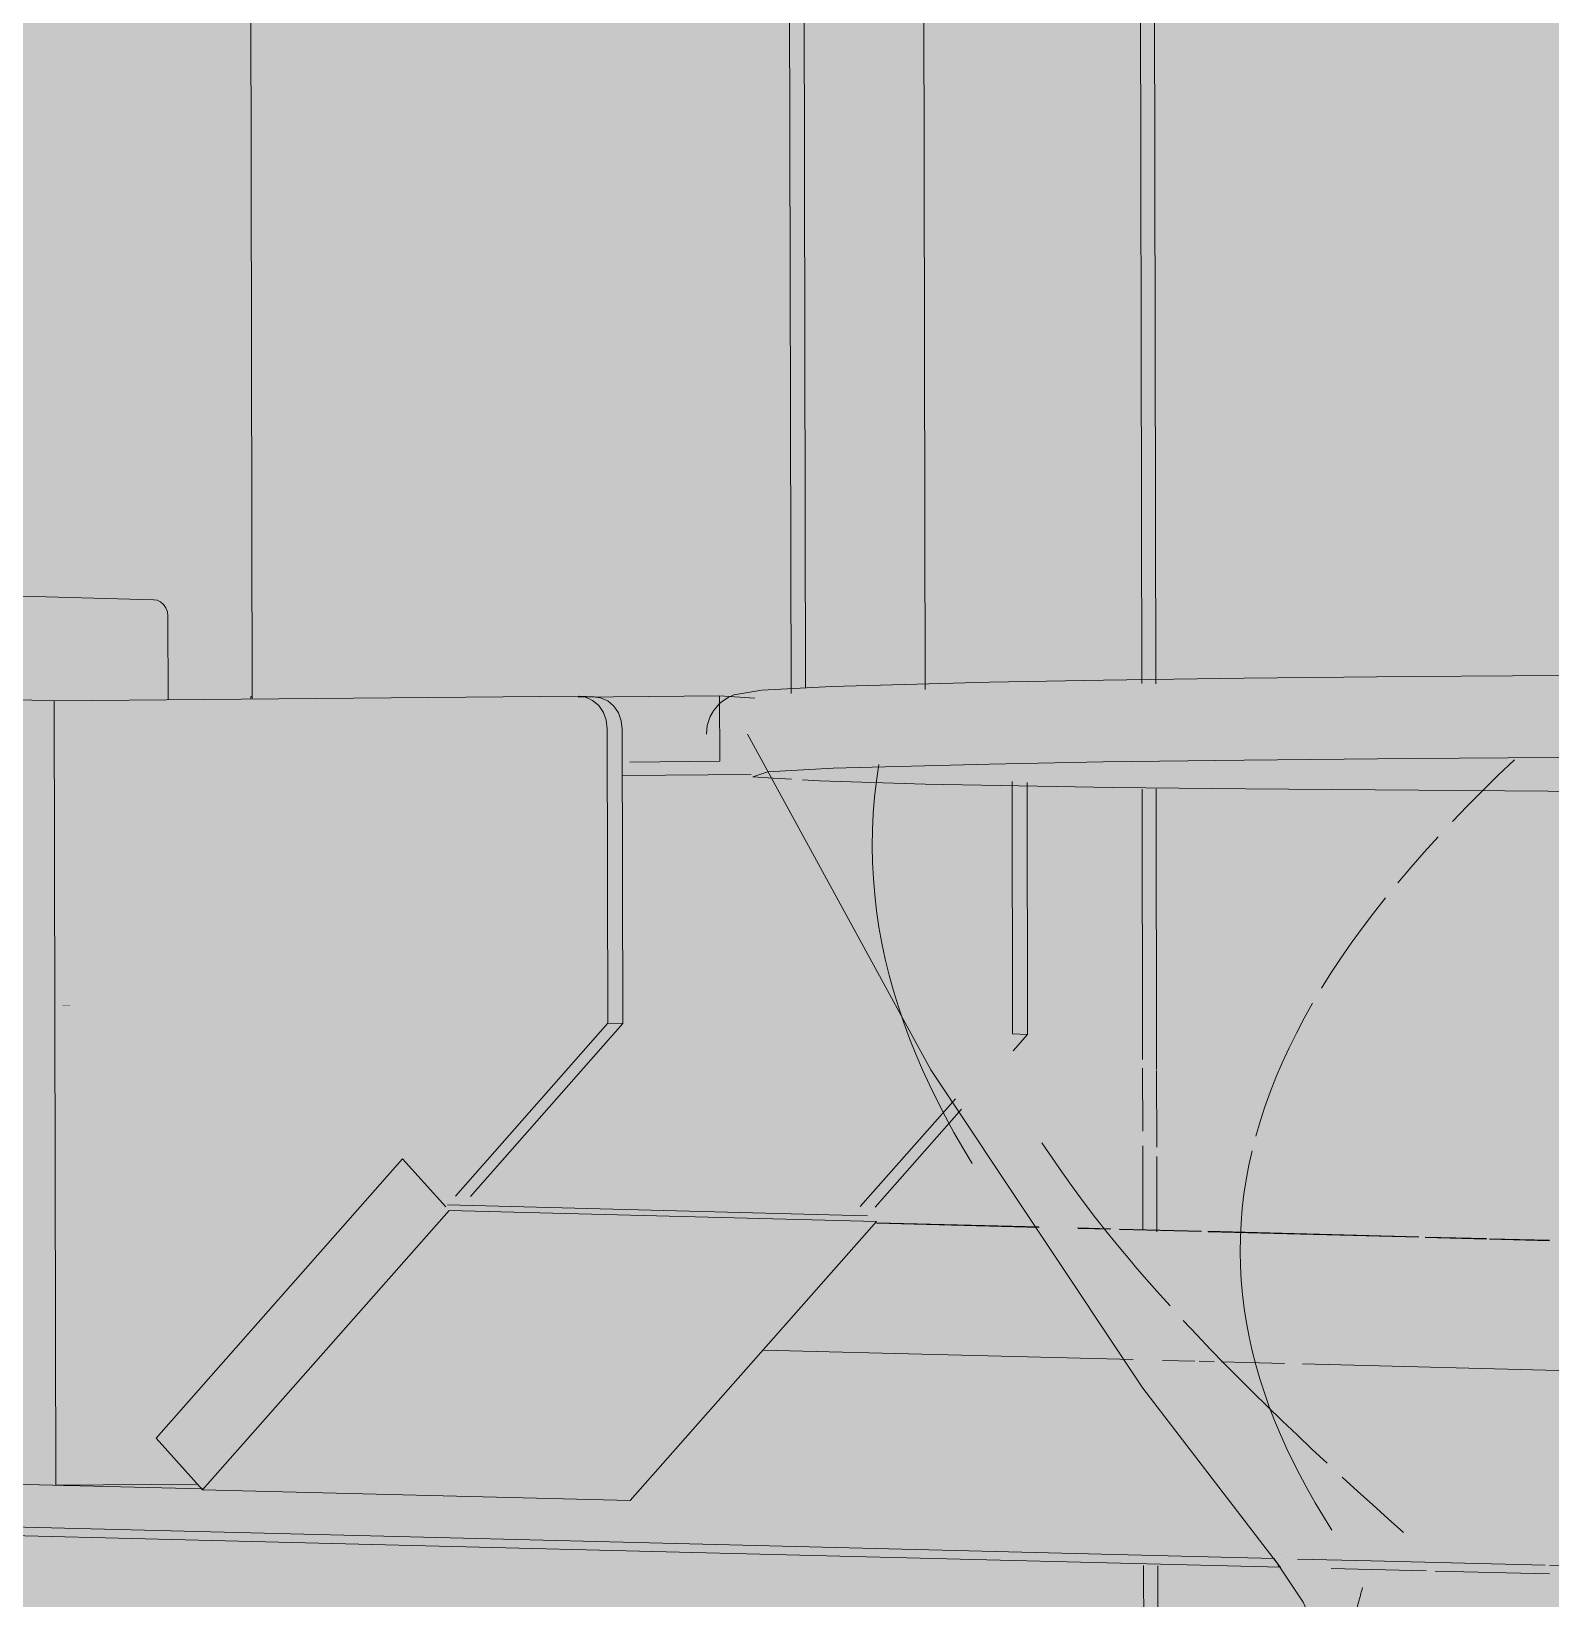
# Model space of a CAD drawing. Header units: inches. Extents: x 30764 to 30770, y -4780 to 4478.
# Drawn here: x 30764.263993 to 30764.267368, y -164.999845 to -164.996362 of the extents above; entities that cross this region are included whole.
import ezdxf

# ---------------------------------------------------------------- set-up
doc = ezdxf.new("R2010")
doc.units = ezdxf.units.IN
doc.header["$MEASUREMENT"] = 0
for name, color, linetype, lineweight in [('A-GLAZ-CURT', 52, 'Continuous', 9), ('A-WALL-PATT', 111, 'Continuous', 13), ('L-SITE-WALL', 31, 'Continuous', 13), ('Q-SPCQ', 91, 'Continuous', 9)]:
    doc.layers.add(name, color=color, linetype=linetype, lineweight=lineweight)

# ---------------------------------------------------------------- blocks, each defined once
blk = doc.blocks.new('FP_2-Entrance - Clinic')
at = {"layer": 'A-WALL-PATT', "lineweight": 9}
for p, q in [((30764.26645080064, -164.9931999324183), (30764.2664602173, -164.9978112097835)), ((30764.26648193502, -164.9931996020775), (30764.26649135822, -164.9978120739854)), ((30764.26646069689, -164.9980460652212), (30764.2664619228, -164.9986463754208)), ((30764.26649183527, -164.9980455717317), (30764.26649310843, -164.9986687628859)), ((30764.26646196276, -164.9986659452428), (30764.26646224905, -164.9988061397566)), ((30764.26649311407, -164.9986715187712), (30764.26649346087, -164.99884125817)), ((30764.26646231571, -164.9988387832801), (30764.26646269375, -164.9990239014193)), ((30764.26649350371, -164.9988622387307), (30764.26649384536, -164.9990294646551)), ((30764.26646421938, -164.9997709934671), (30764.26647571487, -165.0054002572338)), ((30764.26649536187, -164.9997717701899), (30764.26650686182, -165.0054007597641))]:
    blk.add_line(p, q, dxfattribs=at)
blk = doc.blocks.new('FP_8-Entrance - Clinic')
at = {"layer": 'Q-SPCQ'}
for p, q in [((30764.26728796064, -164.9979808213044), (30764.26725199652, -164.9980152291137)), ((30764.26725199652, -164.9980152291137), (30764.26721703746, -164.9980495575744)), ((30764.26721703746, -164.9980495575744), (30764.26718309724, -164.9980838065541)), ((30764.26718309724, -164.9980838065541), (30764.26715018909, -164.9981179759238)), ((30764.26708751827, -164.9981860753323), (30764.26705777859, -164.9982200051273)), ((30764.26711832547, -164.9981520655575), (30764.26708751827, -164.9981860753323)), ((30764.26705777859, -164.9982200051273), (30764.2670291168, -164.9982538548239)), ((30764.26700154277, -164.998287624306), (30764.26697506543, -164.9983213134584)), ((30764.26697506543, -164.9983213134584), (30764.26694969322, -164.9983549221683)), ((30764.26694969322, -164.9983549221683), (30764.26692543359, -164.9983884503231)), ((30764.26692543359, -164.9983884503231), (30764.26690229352, -164.9984218978122)), ((30764.26690229352, -164.9984218978122), (30764.26688027911, -164.9984552645248)), ((30764.26688027911, -164.9984552645248), (30764.26685939579, -164.9984885503511)), ((30764.26683964824, -164.9985217551813), (30764.26682104039, -164.9985548789056)), ((30764.26682104039, -164.9985548789056), (30764.26680357538, -164.9985879214136)), ((30764.26680357538, -164.9985879214136), (30764.26678725572, -164.9986208825948)), ((30764.26678725572, -164.9986208825948), (30764.26677208312, -164.9986537623376)), ((30764.26677208312, -164.9986537623376), (30764.26675805847, -164.9986865605297)), ((30764.26675805847, -164.9986865605297), (30764.26674518197, -164.9987192770568)), ((30764.26674518197, -164.9987192770568), (30764.26673345307, -164.9987519118037)), ((30764.26673345307, -164.9987519118037), (30764.26672287049, -164.9987844646531)), ((30764.26672287049, -164.9987844646531), (30764.26671343218, -164.998816935486)), ((30764.26623832189, -164.998831999053), (30764.26626064046, -164.9988654249258)), ((30764.26626064046, -164.9988654249258), (30764.2662837373, -164.9988987517467)), ((30764.26669797629, -164.9988816306147), (30764.26669195083, -164.9989138546597)), ((30764.26670513529, -164.9988493241813), (30764.26669797629, -164.9988816306147)), ((30764.2662837373, -164.9988987517467), (30764.26630759007, -164.9989319788246)), ((30764.26669195083, -164.9989138546597), (30764.26668705388, -164.9989459961868)), ((30764.26630759007, -164.9989319788246), (30764.2663321758, -164.9989651054786)), ((30764.26668705388, -164.9989459961868), (30764.26668327966, -164.9989780550638)), ((30764.2663321758, -164.9989651054786), (30764.26635747096, -164.9989981310399)), ((30764.26668327966, -164.9989780550638), (30764.26668062157, -164.9990100311543)), ((30764.26635747096, -164.9989981310399), (30764.2663834519, -164.9990310548507)), ((30764.26668062157, -164.9990100311543), (30764.26667907246, -164.9990419243193)), ((30764.2663834519, -164.9990310548507), (30764.26641009432, -164.9990638762642)), ((30764.26667907246, -164.9990419243193), (30764.26667862411, -164.999073734415)), ((30764.26641009432, -164.9990638762642), (30764.26643737369, -164.9990965946457)), ((30764.26667862411, -164.999073734415), (30764.26667926795, -164.9991054612946)), ((30764.26643737369, -164.9990965946457), (30764.26644571893, -164.999106353176)), ((30764.26644571893, -164.999106353176), (30764.26646526493, -164.9991292093715)), ((30764.26667926795, -164.9991054612946), (30764.26668099445, -164.9991371048064)), ((30764.26646526493, -164.9991292093715), (30764.26649374282, -164.9991617198292)), ((30764.26649374282, -164.9991617198292), (30764.26652278155, -164.9991941254181)), ((30764.26668099445, -164.9991371048064), (30764.26668379339, -164.9991686647945)), ((30764.26668379339, -164.9991686647945), (30764.26668765394, -164.9992001410988)), ((30764.26655235516, -164.9992264255494), (30764.26658243724, -164.9992586196449)), ((30764.26668765394, -164.9992001410988), (30764.26669256442, -164.9992315335541)), ((30764.26658243724, -164.9992586196449), (30764.26661300117, -164.9992907071384)), ((30764.26669256442, -164.9992315335541), (30764.26669851251, -164.9992628419904)), ((30764.26669851251, -164.9992628419904), (30764.26670548528, -164.9992940662324)), ((30764.26661300117, -164.9992907071384), (30764.26664401999, -164.9993226874752)), ((30764.26670548528, -164.9992940662324), (30764.26671346897, -164.9993252060996)), ((30764.26664401999, -164.9993226874752), (30764.26667546656, -164.9993545601118)), ((30764.26671346897, -164.9993252060996), (30764.26672244919, -164.999356261406)), ((30764.26667546656, -164.9993545601118), (30764.26670731335, -164.9993863245165)), ((30764.26672244919, -164.999356261406), (30764.26673241087, -164.9993872319602)), ((30764.26670731335, -164.9993863245165), (30764.26673953269, -164.9994179801688)), ((30764.26673241087, -164.9993872319602), (30764.26674333839, -164.9994181175645)), ((30764.26673953269, -164.9994179801688), (30764.26677209666, -164.9994495265596)), ((30764.26674333839, -164.9994181175645), (30764.26675521531, -164.9994489180156)), ((30764.26675521531, -164.9994489180156), (30764.26676802463, -164.9994796331041)), ((30764.26677209666, -164.9994495265596), (30764.26680497709, -164.9994809631912)), ((30764.26676802463, -164.9994796331041), (30764.26678174872, -164.9995102626143)), ((30764.26680497709, -164.9994809631912), (30764.26683814578, -164.9995122895776)), ((30764.26678174872, -164.9995102626143), (30764.26679636928, -164.9995408063236)), ((30764.26679636928, -164.9995408063236), (30764.26681186742, -164.9995712640037)), ((30764.26683814578, -164.9995122895776), (30764.26687157417, -164.9995435052435)), ((30764.26681186742, -164.9995712640037), (30764.26682822367, -164.9996016354192)), ((30764.26690523367, -164.9995746097251), (30764.26693909543, -164.9996056025699)), ((30764.26682822367, -164.9996016354192), (30764.26684541796, -164.9996319203277)), ((30764.26693909543, -164.9996056025699), (30764.26697313069, -164.9996364833364)), ((30764.26684541796, -164.9996319203277), (30764.26686342961, -164.9996621184801)), ((30764.26697313069, -164.9996364833364), (30764.26700731035, -164.9996672515944)), ((30764.26686342961, -164.9996621184801), (30764.26688223739, -164.9996922296203)), ((30764.26700731035, -164.9996672515944), (30764.26704160539, -164.9996979069244))]:
    blk.add_line(p, q, dxfattribs=at)
blk = doc.blocks.new('FP_9-Entrance - Clinic')
at = {"layer": 'Q-SPCQ'}
for p, q in [((30764.26587578777, -164.9979913010465), (30764.26587044831, -164.9980277792484)), ((30764.26587044831, -164.9980277792484), (30764.26586632501, -164.9980641784938)), ((30764.26586632501, -164.9980641784938), (30764.26586341123, -164.998100497806)), ((30764.26586341123, -164.998100497806), (30764.26586169971, -164.998136736216)), ((30764.26586169971, -164.998136736216), (30764.26586118248, -164.9981728927628)), ((30764.26586118248, -164.9981728927628), (30764.26586185085, -164.9982089664944)), ((30764.26586185085, -164.9982089664944), (30764.26586369536, -164.9982449564666)), ((30764.26586369536, -164.9982449564666), (30764.26586670591, -164.9982808617444)), ((30764.26586670591, -164.9982808617444), (30764.26587087179, -164.9983166814019)), ((30764.26587087179, -164.9983166814019), (30764.26587618153, -164.9983524145217)), ((30764.26587618153, -164.9983524145217), (30764.26588262292, -164.9983880601962)), ((30764.26588262292, -164.9983880601962), (30764.26589018315, -164.9984236175272)), ((30764.26589018315, -164.9984236175272), (30764.26589884883, -164.9984590856257)), ((30764.26589884883, -164.9984590856257), (30764.26590860577, -164.9984944636131)), ((30764.26590860577, -164.9984944636131), (30764.26591943925, -164.99852975062)), ((30764.26591943925, -164.99852975062), (30764.26593133387, -164.9985649457879)), ((30764.26593133387, -164.9985649457879), (30764.26594427355, -164.9986000482675)), ((30764.26594427355, -164.9986000482675), (30764.26595824177, -164.9986350572208)), ((30764.26595824177, -164.9986350572208), (30764.26597322115, -164.9986699718195)), ((30764.26597322115, -164.9986699718195), (30764.26598919394, -164.9987047912464)), ((30764.26598919394, -164.9987047912464), (30764.26600614173, -164.9987395146946)), ((30764.26600614173, -164.9987395146946), (30764.26602404549, -164.9987741413678)), ((30764.26602404549, -164.9987741413678), (30764.26604288568, -164.9988086704816)), ((30764.26604288568, -164.9988086704816), (30764.26606264221, -164.9988431012615)), ((30764.26606264221, -164.9988431012615), (30764.26608329442, -164.9988774329445))]:
    blk.add_line(p, q, dxfattribs=at)
blk.add_polyline3d([(30764.26558382129, -164.9979238812161, 0), (30764.26599167498, -164.9986693941321, 0), (30764.26646231567, -164.9993771901581, 0), (30764.26676080593, -164.9997659995326, 0)], dxfattribs=at)
blk = doc.blocks.new('FP_11-Entrance - Clinic')
at = {"layer": 'Q-SPCQ'}
for p, q in [((30764.26694957128, -164.9998229486184), (30764.26694862598, -164.9998263874681)), ((30764.26695051897, -164.9998195330271), (30764.26694957128, -164.9998229486184)), ((30764.26694110171, -164.999854703162), (30764.26694016019, -164.9998583391148)), ((30764.26694204212, -164.9998510880025), (30764.26694110171, -164.999854703162)), ((30764.26694298181, -164.9998474939172), (30764.26694204212, -164.9998510880025)), ((30764.26694392113, -164.9998439211853), (30764.26694298181, -164.9998474939172)), ((30764.26694486052, -164.9998403700837), (30764.26694392113, -164.9998439211853)), ((30764.26694580028, -164.9998368408881), (30764.26694486052, -164.9998403700837)), ((30764.26694674083, -164.9998333338724), (30764.26694580028, -164.9998368408881)), ((30764.26694768262, -164.999829849309), (30764.26694674083, -164.9998333338724)), ((30764.26694862598, -164.9998263874681), (30764.26694768262, -164.999829849309)), ((30764.26693157556, -164.9998919513275), (30764.26693060271, -164.9998957794409)), ((30764.26693254363, -164.9998881411166), (30764.26693157556, -164.9998919513275)), ((30764.26693350731, -164.9998843491045), (30764.26693254363, -164.9998881411166)), ((30764.26693446694, -164.9998805755852), (30764.26693350731, -164.9998843491045)), ((30764.26693542294, -164.9998768208516), (30764.26693446694, -164.9998805755852)), ((30764.26693637558, -164.999873085195), (30764.26693542294, -164.9998768208516)), ((30764.26693732526, -164.9998693689054), (30764.26693637558, -164.999873085195)), ((30764.26693827234, -164.9998656722711), (30764.26693732526, -164.9998693689054)), ((30764.2669392172, -164.9998619955792), (30764.26693827234, -164.9998656722711)), ((30764.26694016019, -164.9998583391148), (30764.2669392172, -164.9998619955792)), ((30764.26692260812, -164.9999270129252), (30764.26692157733, -164.9999309886383)), ((30764.2669236312, -164.9999230523945), (30764.26692260812, -164.9999270129252)), ((30764.2669246468, -164.999919107353), (30764.2669236312, -164.9999230523945)), ((30764.26692565533, -164.9999151781075), (30764.2669246468, -164.999919107353)), ((30764.26692665704, -164.9999112649624), (30764.26692565533, -164.9999151781075)), ((30764.26692765229, -164.9999073682216), (30764.26692665704, -164.9999112649624)), ((30764.26692864145, -164.999903488187), (30764.26692765229, -164.9999073682216)), ((30764.2669296248, -164.9998996251603), (30764.26692864145, -164.999903488187)), ((30764.26693060271, -164.9998957794409), (30764.2669296248, -164.9998996251603)), ((30764.26691411778, -164.9999592176799), (30764.26691301366, -164.9999633036528)), ((30764.26691521165, -164.9999551443908), (30764.26691411778, -164.9999592176799)), ((30764.26691629564, -164.9999510841015), (30764.26691521165, -164.9999551443908)), ((30764.26691737004, -164.9999470371268), (30764.26691629564, -164.9999510841015)), ((30764.26691843509, -164.9999430037807), (30764.26691737004, -164.9999470371268)), ((30764.26691949112, -164.9999389843762), (30764.26691843509, -164.9999430037807)), ((30764.2669205384, -164.9999349792251), (30764.26691949112, -164.9999389843762)), ((30764.26692157733, -164.9999309886383), (30764.2669205384, -164.9999349792251)), ((30764.26690377927, -164.9999964098179), (30764.26690257075, -165.0000005955712)), ((30764.26690497513, -164.9999922338633), (30764.26690377927, -164.9999964098179)), ((30764.2669061586, -164.9999880680316), (30764.26690497513, -164.9999922338633)), ((30764.26690732991, -164.9999839126455), (30764.2669061586, -164.9999880680316)), ((30764.26690848935, -164.9999797680274), (30764.26690732991, -164.9999839126455)), ((30764.26690963716, -164.9999756344989), (30764.26690848935, -164.9999797680274)), ((30764.26691077365, -164.9999715123806), (30764.26690963716, -164.9999756344989)), ((30764.26691189906, -164.9999674019923), (30764.26691077365, -164.9999715123806)), ((30764.26691301366, -164.9999633036528), (30764.26691189906, -164.9999674019923)), ((30764.26689886666, -165.0000132083728), (30764.26689760502, -165.0000174300674)), ((30764.26690011468, -165.0000089951744), (30764.26689886666, -165.0000132083728)), ((30764.26690134928, -165.0000047907984), (30764.26690011468, -165.0000089951744)), ((30764.26690257075, -165.0000005955712), (30764.26690134928, -165.0000047907984))]:
    blk.add_line(p, q, dxfattribs=at)
blk.add_polyline3d([(30764.26676080587, -164.9997659995089, 0), (30764.2668184953, -164.9998520663272, 0), (30764.26685285788, -164.9999268850629, 0), (30764.26687551123, -165.0000022635024, 0)], dxfattribs=at)

msp = doc.modelspace()

# ---------------------------------------------------------------- hatches: boundary and pattern name
at = {"layer": 'A-GLAZ-CURT', "transparency": 33554458}
msp.add_hatch(color=256, dxfattribs=at).paths.add_polyline_path([(30764.27199175588, -165.0938029558468), (30764.2717085324, -164.9648812346019), (30764.23210486245, -164.965837309317), (30764.23223895587, -165.092328844513), (30764.27170475472, -165.0937923132857)], flags=0)
at = {"layer": 'A-GLAZ-CURT', "lineweight": 5, "transparency": 33554458}
h = msp.add_hatch(color=256, dxfattribs=at)
h.paths.add_polyline_path([(30764.26044422495, -165.0555962714547), (30764.27057487222, -165.0549590830998), (30764.27053039749, -165.034333560152), (30764.26040434683, -165.0342354371678), (30764.26044301877, -165.0549501730063)], flags=0)
h.paths.add_polyline_path([(30764.27052109586, -165.030019849554), (30764.27044143351, -164.9930758143299), (30764.2603277441, -164.9932030055632), (30764.26039633352, -165.0299430916502), (30764.26925557493, -165.03001025538)], flags=0)
h.paths.add_polyline_path([(30764.25953370534, -164.9917271069622), (30764.26231913818, -164.9916919751), (30764.26231821723, -164.9912132990244), (30764.25953256213, -164.991107214275), (30764.259533431, -164.9915783495439)], flags=0)
h = msp.add_hatch(color=256, dxfattribs=at)
h.paths.add_polyline_path([(30764.27242505691, -165.0559087601736), (30764.2723774106, -165.0343404498876), (30764.25983577545, -165.0342295320989), (30764.25987545247, -165.0556692687173), (30764.2722221228, -165.0559048874629)], flags=0)
h.paths.add_polyline_path([(30764.27236787434, -165.030023617113), (30764.27228614543, -164.9930269586686), (30764.25975977435, -164.9931618806259), (30764.25982783418, -165.0299384140555), (30764.27222251362, -165.0300226294624)], flags=0)
at = {"layer": 'Q-SPCQ', "lineweight": 5, "transparency": 33554496}
h = msp.add_hatch(color=256, dxfattribs=at)
h.paths.add_polyline_path([(30764.26623140061, -164.9990186533284), (30764.26605107518, -164.9987676671118), (30764.26587106754, -164.9990092455853), (30764.26622946746, -164.9990186028568)], flags=0)
h.paths.add_polyline_path([(30764.26404620647, -164.9989616012643), (30764.26404400827, -164.9985258959957), (30764.26277840428, -164.9984919936674), (30764.26276826073, -164.9932544924473), (30764.26596966933, -164.9933663306607), (30764.26597871208, -164.9978245873256), (30764.26687161816, -164.9978095755363), (30764.26875025611, -164.9977940110379), (30764.26873642022, -164.9931722949641), (30764.26059572442, -164.9932719831621), (30764.26060622151, -164.9988717885376), (30764.26404400547, -164.9989615437999)], flags=0)
h.paths.add_polyline_path([(30764.26404420087, -164.9979450562036), (30764.26404401258, -164.9978496147548), (30764.26571312552, -164.9978217458415), (30764.26570527404, -164.9939362648479), (30764.26303739912, -164.9938454796777), (30764.26304531649, -164.9979173943174), (30764.26404401196, -164.9979450509722)], flags=0)
at = {"layer": 'Q-SPCQ', "lineweight": 5}
h = msp.add_hatch(color=256, dxfattribs=at)
h.paths.add_polyline_path([(30764.26426433659, -164.9976263362441), (30764.26425693851, -164.9938885621938), (30764.26393503582, -164.9938776414135), (30764.26397416553, -164.9976181900119), (30764.26408038317, -164.9976211719548)], flags=0)
h.paths.add_polyline_path([(30764.26425578665, -164.9933066034635), (30764.26425561521, -164.9932199860905), (30764.26393380945, -164.9932551398437), (30764.26393388873, -164.9932953895651)], flags=0)
h = msp.add_hatch(color=256, dxfattribs=at)
h.paths.add_polyline_path([(30764.26429704677, -164.9978477301788), (30764.26444763709, -164.997839141901), (30764.26443980946, -164.9938947846624), (30764.26411797041, -164.9938838660385), (30764.26414448992, -164.9976229945981), (30764.26429556204, -164.9976519827296), (30764.26429704367, -164.9978461640755)], flags=0)
h.paths.add_polyline_path([(30764.26443865487, -164.9933129917532), (30764.26443846645, -164.993218046932), (30764.2641166994, -164.9932404149511), (30764.26411682061, -164.9933017800691)], flags=0)
h = msp.add_hatch(color=256, dxfattribs=at)
h.paths.add_polyline_path([(30764.26429697467, -164.9978477058478), (30764.26431358407, -164.9978391232783), (30764.26427526411, -164.9938891841277), (30764.26425693851, -164.9938885621938), (30764.26429548978, -164.9976519585422), (30764.26429697159, -164.9978461397463)], flags=0)
h.paths.add_polyline_path([(30764.26430460999, -164.993308305927), (30764.26427393885, -164.9932197899129), (30764.26425565266, -164.9932389055182), (30764.26428342241, -164.9933075666783), (30764.26430232703, -164.9933082262196)], flags=0)
h = msp.add_hatch(color=256, dxfattribs=at)
h.paths.add_polyline_path([(30764.26431360078, -164.9978475656904), (30764.2644798279, -164.9978391408607), (30764.26447199882, -164.9938958767096), (30764.26430576257, -164.9938902202625), (30764.26431359796, -164.9978461405792)], flags=0)
h.paths.add_polyline_path([(30764.26447084375, -164.9933141131112), (30764.26447065232, -164.9932177018914), (30764.2643044715, -164.9932383845238), (30764.26430460999, -164.993308305927)], flags=0)
h = msp.add_hatch(color=256, dxfattribs=at)
h.paths.add_polyline_path([(30764.26644103825, -164.9993134801578), (30764.26620701161, -164.9990180165688), (30764.26585129769, -164.9990293383175), (30764.2656190918, -164.9992923924764), (30764.26638660142, -164.9993120835379)], flags=0)
h.paths.add_polyline_path([(30764.26404677952, -164.9992520535713), (30764.26404400547, -164.9989615437999), (30764.26060622151, -164.9988717885376), (30764.26060676889, -164.9991637973993), (30764.26404400364, -164.9992519823539)], flags=0)
h.paths.add_polyline_path([(30764.26404534692, -164.9985259318548), (30764.26404401196, -164.9979450509722), (30764.26304531649, -164.9979173943174), (30764.26303739912, -164.9938454796777), (30764.26570527404, -164.9939362648479), (30764.26573983768, -164.9978224919968), (30764.2659786717, -164.9978046712456), (30764.26596966933, -164.9933663306607), (30764.26276829498, -164.9932721685627), (30764.26277840428, -164.9984919936674), (30764.26404400827, -164.9985258959957)], flags=0)
at = {"layer": 'Q-SPCQ', "lineweight": 5, "transparency": 33554496}
h = msp.add_hatch(color=256, dxfattribs=at)
h.paths.add_polyline_path([(30764.26644182956, -164.9993145785832), (30764.26620702518, -164.999019114463), (30764.2658513112, -164.9990293430081), (30764.26561817726, -164.9992934485265), (30764.26638661504, -164.9993131621042)], flags=0)
h.paths.add_polyline_path([(30764.26404679488, -164.9992531361285), (30764.26404401874, -164.9989626453973), (30764.26060623624, -164.9988728960743), (30764.26060678358, -164.9991648857412), (30764.26404401688, -164.999253064861)], flags=0)
h.paths.add_polyline_path([(30764.26404536237, -164.9985270621431), (30764.26404402519, -164.9979462193791), (30764.26301297964, -164.9979176687382), (30764.26300506616, -164.9938458168522), (30764.26567303434, -164.9939365992286), (30764.26569578442, -164.9978217484626), (30764.26594643706, -164.9978046722857), (30764.26593743949, -164.9933666736448), (30764.26273595252, -164.9932721694089), (30764.26274605752, -164.9984922593425), (30764.2640440215, -164.9985270262268)], flags=0)
at = {"layer": 'Q-SPCQ', "lineweight": 5}
for points in [[(30764.26568090532, -164.9978335084373), (30764.26571312552, -164.9978217458415), (30764.26570527404, -164.9939362648479), (30764.26567303434, -164.9939365992286), (30764.26568089024, -164.9978260409405)], [(30764.26701546996, -164.9978855230918), (30764.26874803814, -164.9978601497643), (30764.26873405132, -164.9977957670863), (30764.26786965528, -164.9977913927863), (30764.26702096021, -164.9978401472927), (30764.26701684166, -164.997861993639)], [(30764.26554736358, -164.9979155446431), (30764.26649170582, -164.9978911386717), (30764.26701684166, -164.997861993639), (30764.26703614675, -164.997807243597), (30764.26554280709, -164.9978464177229)], [(30764.26404739885, -164.9995927310264), (30764.26438331538, -164.9995757995577), (30764.26527395126, -164.9985658462615), (30764.26527263786, -164.9979118060106), (30764.2651745266, -164.9978399705178), (30764.26407962611, -164.9978703661156), (30764.26407961924, -164.9991064034854), (30764.26404643935, -164.9991064046204), (30764.26404736547, -164.9995758112693)], [(30764.26409433602, -164.9979962346157), (30764.26552244327, -164.9979788751187), (30764.26552216105, -164.9978388328533), (30764.26409404925, -164.9978509914083)], [(30764.26447984187, -164.9978461737776), (30764.26448378872, -164.9978391418548), (30764.26447982959, -164.997839992001)], [(30764.26553937661, -164.9979851142878), (30764.26552706249, -164.99797887611), (30764.26558498717, -164.9978479938226), (30764.26552218482, -164.9978506389326), (30764.26552706244, -164.9979844307047)], [(30764.26559205561, -164.9980118258968), (30764.26662833331, -164.9979688194428), (30764.26702780995, -164.9979502549068), (30764.26701546996, -164.9978855230918), (30764.26554736358, -164.9979155446431), (30764.26552694602, -164.9979788372658)], [(30764.26704654166, -164.9979743426908), (30764.26848061908, -164.9979565204558), (30764.26874823479, -164.9979501785145), (30764.26873403361, -164.9978800698412), (30764.26701693867, -164.9979091318654), (30764.26703647143, -164.9979649663833)], [(30764.26530730135, -164.9985667392612), (30764.2653059874, -164.997912733055), (30764.26527263786, -164.9979118060106), (30764.26527395126, -164.9985658462615)], [(30764.26635484226, -164.9980072283896), (30764.26635479778, -164.9979854122452), (30764.26627649114, -164.9980059173438)], [(30764.26581760848, -164.9989929730034), (30764.2660461527, -164.9987339171796), (30764.2655852953, -164.9980137181864), (30764.26530656235, -164.9980192467625), (30764.26527752093, -164.9986010422733), (30764.26511259434, -164.9987880609793), (30764.2651142638, -164.9989746880667), (30764.26540001959, -164.9989821168952)], [(30764.266059669, -164.9987185963922), (30764.26617314148, -164.9985681438122), (30764.26615361714, -164.9980281333098), (30764.26566328897, -164.9980287293654), (30764.2660505564, -164.9987043309546)], [(30764.26620644227, -164.9985908151382), (30764.26620530321, -164.9980310226304), (30764.26617207213, -164.9980423592123), (30764.26617318579, -164.9985899246448)], [(30764.2660461527, -164.9987339171796), (30764.2660505564, -164.9987043309546), (30764.26574847941, -164.9981820519635), (30764.2659505126, -164.9985731108329)], [(30764.26407962247, -164.9985279540299), (30764.26407962247, -164.9985268284698), (30764.26404529627, -164.9985270390991)], [(30764.26437368089, -164.999602792448), (30764.2649211345, -164.9989820010922), (30764.26481800535, -164.9988672209264), (30764.26427060552, -164.9994880077823), (30764.26434944151, -164.9995757994957)], [(30764.26585087819, -164.9989938423979), (30764.26575929931, -164.9988919648992), (30764.26567349489, -164.9989892309429)], [(30764.26532376928, -164.9996266604907), (30764.26587064295, -164.9990067949212), (30764.2649211345, -164.9989820010922), (30764.26437368089, -164.999602792448), (30764.26517484633, -164.9996229192598)], [(30764.26580687144, -164.9990051297021), (30764.26581760848, -164.9989929730034), (30764.26530744266, -164.9989920884788)], [(30764.26875358362, -164.9993728103235), (30764.26873638001, -164.9990840544956), (30764.26625530941, -164.9990192775504), (30764.26648823886, -164.9993146911259), (30764.2687424874, -164.9993725256409)], [(30764.26675524438, -164.9997553682591), (30764.26644103825, -164.9993134801578), (30764.2656190918, -164.9992923924764), (30764.26532396235, -164.9996267295854), (30764.26404744684, -164.9995902783697), (30764.26404400364, -164.9992519823539), (30764.26060676889, -164.9991637973993), (30764.26060759, -164.9996018198408), (30764.26653095024, -164.9997497661212)], [(30764.26875449516, -164.9998053030433), (30764.26873637806, -164.9993723689014), (30764.26646140066, -164.9993211561164), (30764.2668059451, -164.999756634598), (30764.2687529202, -164.9998052637063)], [(30764.26677792062, -164.9997559002602), (30764.26676363526, -164.9997363176778), (30764.26677779014, -164.9997559002452)], [(30764.26676906299, -164.9997745755156), (30764.26675524438, -164.9997553682591), (30764.26676388093, -164.9997744462383)]]:
    msp.add_hatch(color=256, dxfattribs=at).paths.add_polyline_path(points, flags=0)
h = msp.add_hatch(color=256, dxfattribs=at)
h.paths.add_polyline_path([(30764.26274620425, -164.9982704829384), (30764.26273646809, -164.9976174008437), (30764.26152402259, -164.9975832752324), (30764.26152526591, -164.9982373580504), (30764.26273646405, -164.9982702186794)], flags=0)
h.paths.add_polyline_path([(30764.2640446121, -164.9978498178949), (30764.26429695495, -164.9978391215196), (30764.26429660285, -164.99766131255), (30764.26352496565, -164.9976395939732), (30764.26398898292, -164.9978482691096), (30764.26404017431, -164.9978496943415)], flags=0)
h.paths.add_polyline_path([(30764.26317824088, -164.9976632729524), (30764.26317787012, -164.9976298245887), (30764.26310759786, -164.9976278466991), (30764.26317786993, -164.9976630869117)], flags=0)
h = msp.add_hatch(color=256, dxfattribs=at)
h.paths.add_polyline_path([(30764.26428215624, -164.9976609059344), (30764.26425089008, -164.9976348848722), (30764.26425088607, -164.9976600258008)], flags=0)
h.paths.add_polyline_path([(30764.26317817573, -164.997629833191), (30764.26317787196, -164.9976118625994), (30764.26317787012, -164.9976298245887)], flags=0)
h.paths.add_polyline_path([(30764.26274494048, -164.9976176393084), (30764.26273646992, -164.9975994265134), (30764.26273646809, -164.9976174008437)], flags=0)
h = msp.add_hatch(color=256, dxfattribs=at)
h.paths.add_polyline_path([(30764.26404739885, -164.9995927310265), (30764.26404395973, -164.9978495968381), (30764.26391035892, -164.9978507154115), (30764.26391378254, -164.9995893739411), (30764.26404394861, -164.9995926443399)], flags=0)
h.paths.add_polyline_path([(30764.2643720632, -164.9996008881605), (30764.2643626037, -164.9995903570255), (30764.26437070684, -164.9996008540824)], flags=0)
h = msp.add_hatch(color=256, dxfattribs=at)
h.paths.add_polyline_path([(30764.26407962004, -164.9989624517486), (30764.26407962247, -164.9985279540299), (30764.26404529627, -164.9985270390991), (30764.26404615362, -164.9989615824944)], flags=0)
h.paths.add_polyline_path([(30764.2640796257, -164.9979460161529), (30764.26407962625, -164.9978492931521), (30764.26404395972, -164.9978495968381), (30764.2640619604, -164.9979455292102)], flags=0)
h = msp.add_hatch(color=256, dxfattribs=at)
h.paths.add_polyline_path([(30764.26872171369, -164.9980506075513), (30764.26874934602, -164.9980274296178), (30764.26873498393, -164.9979628901112), (30764.26841404368, -164.997973980385), (30764.26850946157, -164.9980264492432), (30764.26839057482, -164.998029380637), (30764.268338051, -164.9979649494222), (30764.26718143976, -164.9979846171175), (30764.26719074245, -164.9980435941715), (30764.2680038766, -164.9980389154646), (30764.2686180241, -164.9980489186617)], flags=0)
h.paths.add_polyline_path([(30764.26640828693, -164.9980423463889), (30764.26674335932, -164.9980370127907), (30764.26664799005, -164.997968883212), (30764.26565836496, -164.9980079013471), (30764.26590631196, -164.9980263263461), (30764.26636004205, -164.9980396486522)], flags=0)
h.paths.add_polyline_path([(30764.26690772724, -164.9980343964229), (30764.26704141916, -164.9979690735558), (30764.26702197746, -164.9979653796874), (30764.26675265685, -164.9979690649331)], flags=0)
h = msp.add_hatch(color=256, dxfattribs=at)
h.paths.add_polyline_path([(30764.26690772724, -164.9980343964229), (30764.26668560617, -164.9979690625983), (30764.26674335932, -164.9980370127907)], flags=0)
h.paths.add_polyline_path([(30764.26716085541, -164.9980426228693), (30764.26716397691, -164.997971213715), (30764.26691606742, -164.9980346674718), (30764.2670973785, -164.9980405599244)], flags=0)
h.paths.add_polyline_path([(30764.26839057482, -164.998029380637), (30764.26850946053, -164.9979994790822), (30764.2683681596, -164.9979739806132)], flags=0)
at = {"layer": 'Q-SPCQ', "lineweight": 5, "transparency": 33554496}
for points in [[(30764.26875297595, -164.9990844877896), (30764.2687230916, -164.998051048557), (30764.26620587533, -164.9980312120532), (30764.26618618141, -164.9986146100406), (30764.26607448659, -164.9987411451677), (30764.26628616867, -164.9990200832383), (30764.26873638001, -164.9990840544956)], [(30764.26875359986, -164.9993738849656), (30764.26873639401, -164.9990851480595), (30764.26625605634, -164.9990203945075), (30764.26648825247, -164.9993157695212), (30764.26874289697, -164.9993736103918)]]:
    msp.add_hatch(color=256, dxfattribs=at).paths.add_polyline_path(points, flags=0)

# ---------------------------------------------------------------- linework, layer by layer
at = {"layer": 'Q-SPCQ'}
for p, q in [((30764.26596966931, -164.9933663306608), (30764.26597871206, -164.9978245873257)), ((30764.26597871207, -164.9978245873257), (30764.26596966931, -164.9933663306608)), ((30764.26447601866, -164.9938960096424), (30764.26448386183, -164.9978461347135)), ((30764.26568090529, -164.9978335084373), (30764.26567303432, -164.9939365992286)), ((30764.26568090529, -164.9978335084373), (30764.26567303432, -164.9939365992286)), ((30764.26571312608, -164.9978220385907), (30764.26570527403, -164.993936264848)), ((30764.26570527403, -164.993936264848), (30764.26571312609, -164.9978220385907)), ((30764.26347837409, -164.9976032137415), (30764.26426534841, -164.997625406975)), ((30764.26429660282, -164.99766131255), (30764.26429697192, -164.9978477049215)), ((30764.26391034939, -164.9978458769191), (30764.26404395971, -164.9978495968381)), ((30764.26520779647, -164.9978396872383), (30764.26404395969, -164.9978495968381)), ((30764.26404395969, -164.9978495968381), (30764.26404739881, -164.9995927310264)), ((30764.26520781039, -164.9978409018476), (30764.2652411483, -164.9978406180079)), ((30764.26520781734, -164.9978415090901), (30764.26552216106, -164.9978388328533)), ((30764.26520983207, -164.9978396893959), (30764.26524318378, -164.9978406201656)), ((30764.26552216106, -164.9978388328533), (30764.26560018623, -164.9978441504965)), ((30764.26552216106, -164.9978388328533), (30764.26552245395, -164.9979841748784)), ((30764.26527395125, -164.9985658462615), (30764.26527263786, -164.9979118060106)), ((30764.26530598741, -164.997912733055), (30764.26530730134, -164.9985667392612)), ((30764.26552245395, -164.9979841748784), (30764.26532280689, -164.9979858607973)), ((30764.265306549, -164.9980160656834), (30764.26559249821, -164.9980136550819)), ((30764.2656410982, -164.9980216873079), (30764.26568207661, -164.9980241612458)), ((30764.26617318578, -164.9985899246448), (30764.26617204529, -164.9980291620894)), ((30764.26620530324, -164.9980310226304), (30764.26620644229, -164.9985908151382)), ((30764.2649350996, -164.9989500934514), (30764.26527395125, -164.9985658462615)), ((30764.26530730134, -164.9985667392612), (30764.26496846231, -164.998950966308)), ((30764.26527395125, -164.9985658462615), (30764.26530730134, -164.9985667392612)), ((30764.26617318578, -164.9985899246448), (30764.26620644229, -164.9985908151382)), ((30764.26620644229, -164.9985908151382), (30764.26617415162, -164.9986274161868)), ((30764.26583467442, -164.9989736287104), (30764.26604615272, -164.9987339171796)), ((30764.26605986671, -164.9987569566681), (30764.26586794351, -164.9989744991176)), ((30764.26481800534, -164.9988672209265), (30764.26427060553, -164.9994880077823)), ((30764.26481800534, -164.9988672209265), (30764.26491397953, -164.9989740378131)), ((30764.2649211345, -164.9989820010922), (30764.26437368089, -164.999602792448)), ((30764.26585087822, -164.998993842398), (30764.26491801651, -164.9989694651215)), ((30764.2649211345, -164.9989820010922), (30764.26587064297, -164.9990067949212)), ((30764.26587064297, -164.9990067949212), (30764.26532376932, -164.9996266604908)), ((30764.26587106757, -164.9990092455854), (30764.26623140061, -164.9990186533283)), ((30764.26623140061, -164.9990186533284), (30764.26587106756, -164.9990092455853)), ((30764.26587108108, -164.9990103440547), (30764.2662322062, -164.9990197718577)), ((30764.26587108108, -164.9990103440547), (30764.2662322062, -164.9990197718577)), ((30764.26631750788, -164.9990209014566), (30764.26639033499, -164.999022802861)), ((30764.26639033498, -164.9990228028608), (30764.26631750787, -164.9990209014567)), ((30764.26631870879, -164.9990220301588), (30764.26639106033, -164.9990239190228)), ((30764.26631870879, -164.9990220301588), (30764.26639106033, -164.9990239190228)), ((30764.26641010585, -164.9990233190476), (30764.26659215225, -164.9990280719996)), ((30764.26659215226, -164.9990280719995), (30764.26641010585, -164.9990233190476)), ((30764.26641099994, -164.9990244395813), (30764.26659286684, -164.9990291875345)), ((30764.26641099994, -164.9990244395813), (30764.26659286684, -164.9990291875345)), ((30764.26660692496, -164.9990284576922), (30764.26707498006, -164.9990406778925)), ((30764.26707498005, -164.9990406778925), (30764.26660692495, -164.9990284576923)), ((30764.26660771031, -164.9990295750488), (30764.26707541987, -164.9990417854247)), ((30764.26660771031, -164.9990295750488), (30764.26707541987, -164.9990417854247)), ((30764.26708962575, -164.9990421562944), (30764.26722602862, -164.9990457173299)), ((30764.26708962575, -164.9990421562944), (30764.26722602862, -164.9990457173299)), ((30764.26709049428, -164.9990410829449), (30764.26722581737, -164.9990446160231)), ((30764.26722581734, -164.9990446160232), (30764.26709049427, -164.999041082945)), ((30764.26723283812, -164.9990458951039), (30764.26736580239, -164.9990493663683)), ((30764.26723283812, -164.9990458951039), (30764.26736580239, -164.9990493663683)), ((30764.26723322646, -164.9990448094631), (30764.26736578863, -164.9990482704579)), ((30764.26736578864, -164.9990482704579), (30764.26723322646, -164.9990448094632)), ((30764.26644103828, -164.999313480158), (30764.26561909182, -164.9992923924765)), ((30764.26561909181, -164.9992923924765), (30764.26644103827, -164.9993134801579)), ((30764.26657786443, -164.9993169905404), (30764.26650628771, -164.9993151541836)), ((30764.26650628772, -164.9993151541836), (30764.26657786444, -164.9993169905403)), ((30764.26662113683, -164.9993181007275), (30764.26658752002, -164.9993172382616)), ((30764.26658752, -164.9993172382615), (30764.2666211368, -164.9993181007273)), ((30764.26677711533, -164.9993221024786), (30764.26663751797, -164.9993185209989)), ((30764.26663751799, -164.9993185209988), (30764.26677711534, -164.9993221024784)), ((30764.26746598028, -164.9993397758488), (30764.26681682634, -164.9993231212957)), ((30764.26681682632, -164.9993231212958), (30764.26746598027, -164.9993397758489)), ((30764.26437368089, -164.999602792448), (30764.26427060553, -164.9994880077823)), ((30764.26060759001, -164.9996018198408), (30764.26675524438, -164.9997553682591)), ((30764.26437381847, -164.9996009322628), (30764.26391378257, -164.9995893739412)), ((30764.26404739881, -164.9995927310264), (30764.26436247415, -164.9995903100812)), ((30764.26404739881, -164.9995927310264), (30764.26408079421, -164.9995935700794)), ((30764.26532376932, -164.9996266604908), (30764.26437368089, -164.999602792448)), ((30764.26676906299, -164.9997745755156), (30764.26060785253, -164.9996208704148)), ((30764.2668059451, -164.999756634598), (30764.26696957088, -164.9997607214387)), ((30764.26709205185, -164.9997826331911), (30764.26688064707, -164.9997773592291)), ((30764.26696957088, -164.9997607214387), (30764.2673565037, -164.9997703857615)), ((30764.26736603144, -164.9997894682222), (30764.26711184063, -164.9997831268667)), ((30764.26736578381, -164.9997706175486), (30764.26772198132, -164.9997795142047))]:
    msp.add_line(p, q, dxfattribs=at)
for points in [[(30764.26426433475, -164.9976254092158, 0), (30764.26427267014, -164.9976265701997, 0), (30764.26428044246, -164.9976301177194, 0), (30764.26428712195, -164.9976358100391, 0), (30764.26429225344, -164.9976432592461, 0), (30764.26429548719, -164.9976519576841, 0), (30764.26429660282, -164.99766131255, 0)], [(30764.26705623237, -164.9977956111988, 0), (30764.26668752344, -164.9977993322889, 0), (30764.26637475307, -164.9978036068624, 0), (30764.26612198339, -164.9978081694229, 0), (30764.26577181819, -164.9978177679281, 0), (30764.26561622286, -164.9978260859255, 0), (30764.26555383304, -164.9978368330271, 0), (30764.26554126761, -164.9978425525265, 0), (30764.2655310015, -164.9978490021016, 0), (30764.26552226695, -164.9978561437304, 0), (30764.26550846481, -164.997872201656, 0), (30764.26550143759, -164.9978845517081, 0), (30764.26549474658, -164.9979044091285, 0), (30764.26549273507, -164.9979236707869, 0)], [(30764.26874787725, -164.9977903659114, 0), (30764.2684958614, -164.9977899662583, 0), (30764.26773921004, -164.9977914009903, 0), (30764.26705623237, -164.9977956111988, 0)], [(30764.26527263786, -164.9979118060106, 0), (30764.26527039558, -164.9978930164118, 0), (30764.2652638971, -164.9978755448115, 0), (30764.26525358538, -164.9978605819459, 0), (30764.26524016324, -164.9978491475312, 0), (30764.26522454548, -164.9978420207656, 0), (30764.26520779647, -164.9978396872383, 0)], [(30764.2652411483, -164.9978406180079, 0), (30764.2652578967, -164.9978429514213, 0), (30764.2652735139, -164.9978500778228, 0), (30764.26528693557, -164.9978615116483, 0), (30764.26529724693, -164.9978764737396, 0), (30764.26530374519, -164.9978939444333, 0), (30764.26530598741, -164.997912733055, 0)], [(30764.26705799012, -164.9979777412985, 0), (30764.26668778745, -164.9979814430302, 0), (30764.26637427242, -164.9979856953994, 0), (30764.26612160442, -164.9979902292759, 0), (30764.2657745819, -164.9979997143454, 0), (30764.26562903403, -164.9980074975271, 0), (30764.26559593765, -164.9980189608853, 0), (30764.2656410982, -164.9980216873079, 0)], [(30764.26874826153, -164.9979725441044, 0), (30764.26859872253, -164.9979722080356, 0), (30764.26819700754, -164.9979723479566, 0), (30764.26759935043, -164.9979741969148, 0), (30764.26705799012, -164.9979777412985, 0)], [(30764.26570640269, -164.9980256298526, 0), (30764.26574419191, -164.9980279112544, 0), (30764.26597879206, -164.9980348716706, 0), (30764.26639476555, -164.9980421986527, 0)], [(30764.26639476555, -164.9980421986527, 0), (30764.2666914851, -164.9980456396713, 0), (30764.26736247338, -164.9980503248084, 0), (30764.26791099865, -164.9980518666507, 0), (30764.26831190292, -164.9980518904243, 0)]]:
    msp.add_polyline3d(points, dxfattribs=at)

# ---------------------------------------------------------------- block references
at = {"layer": 'L-SITE-WALL', "lineweight": 9}
msp.add_blockref('FP_2-Entrance - Clinic', (0, 0), dxfattribs=at)
at = {"layer": 'Q-SPCQ'}
for name in ['FP_9-Entrance - Clinic', 'FP_8-Entrance - Clinic', 'FP_11-Entrance - Clinic']:
    msp.add_blockref(name, (0, 0), dxfattribs=at)

doc.saveas('drawing.dxf')
